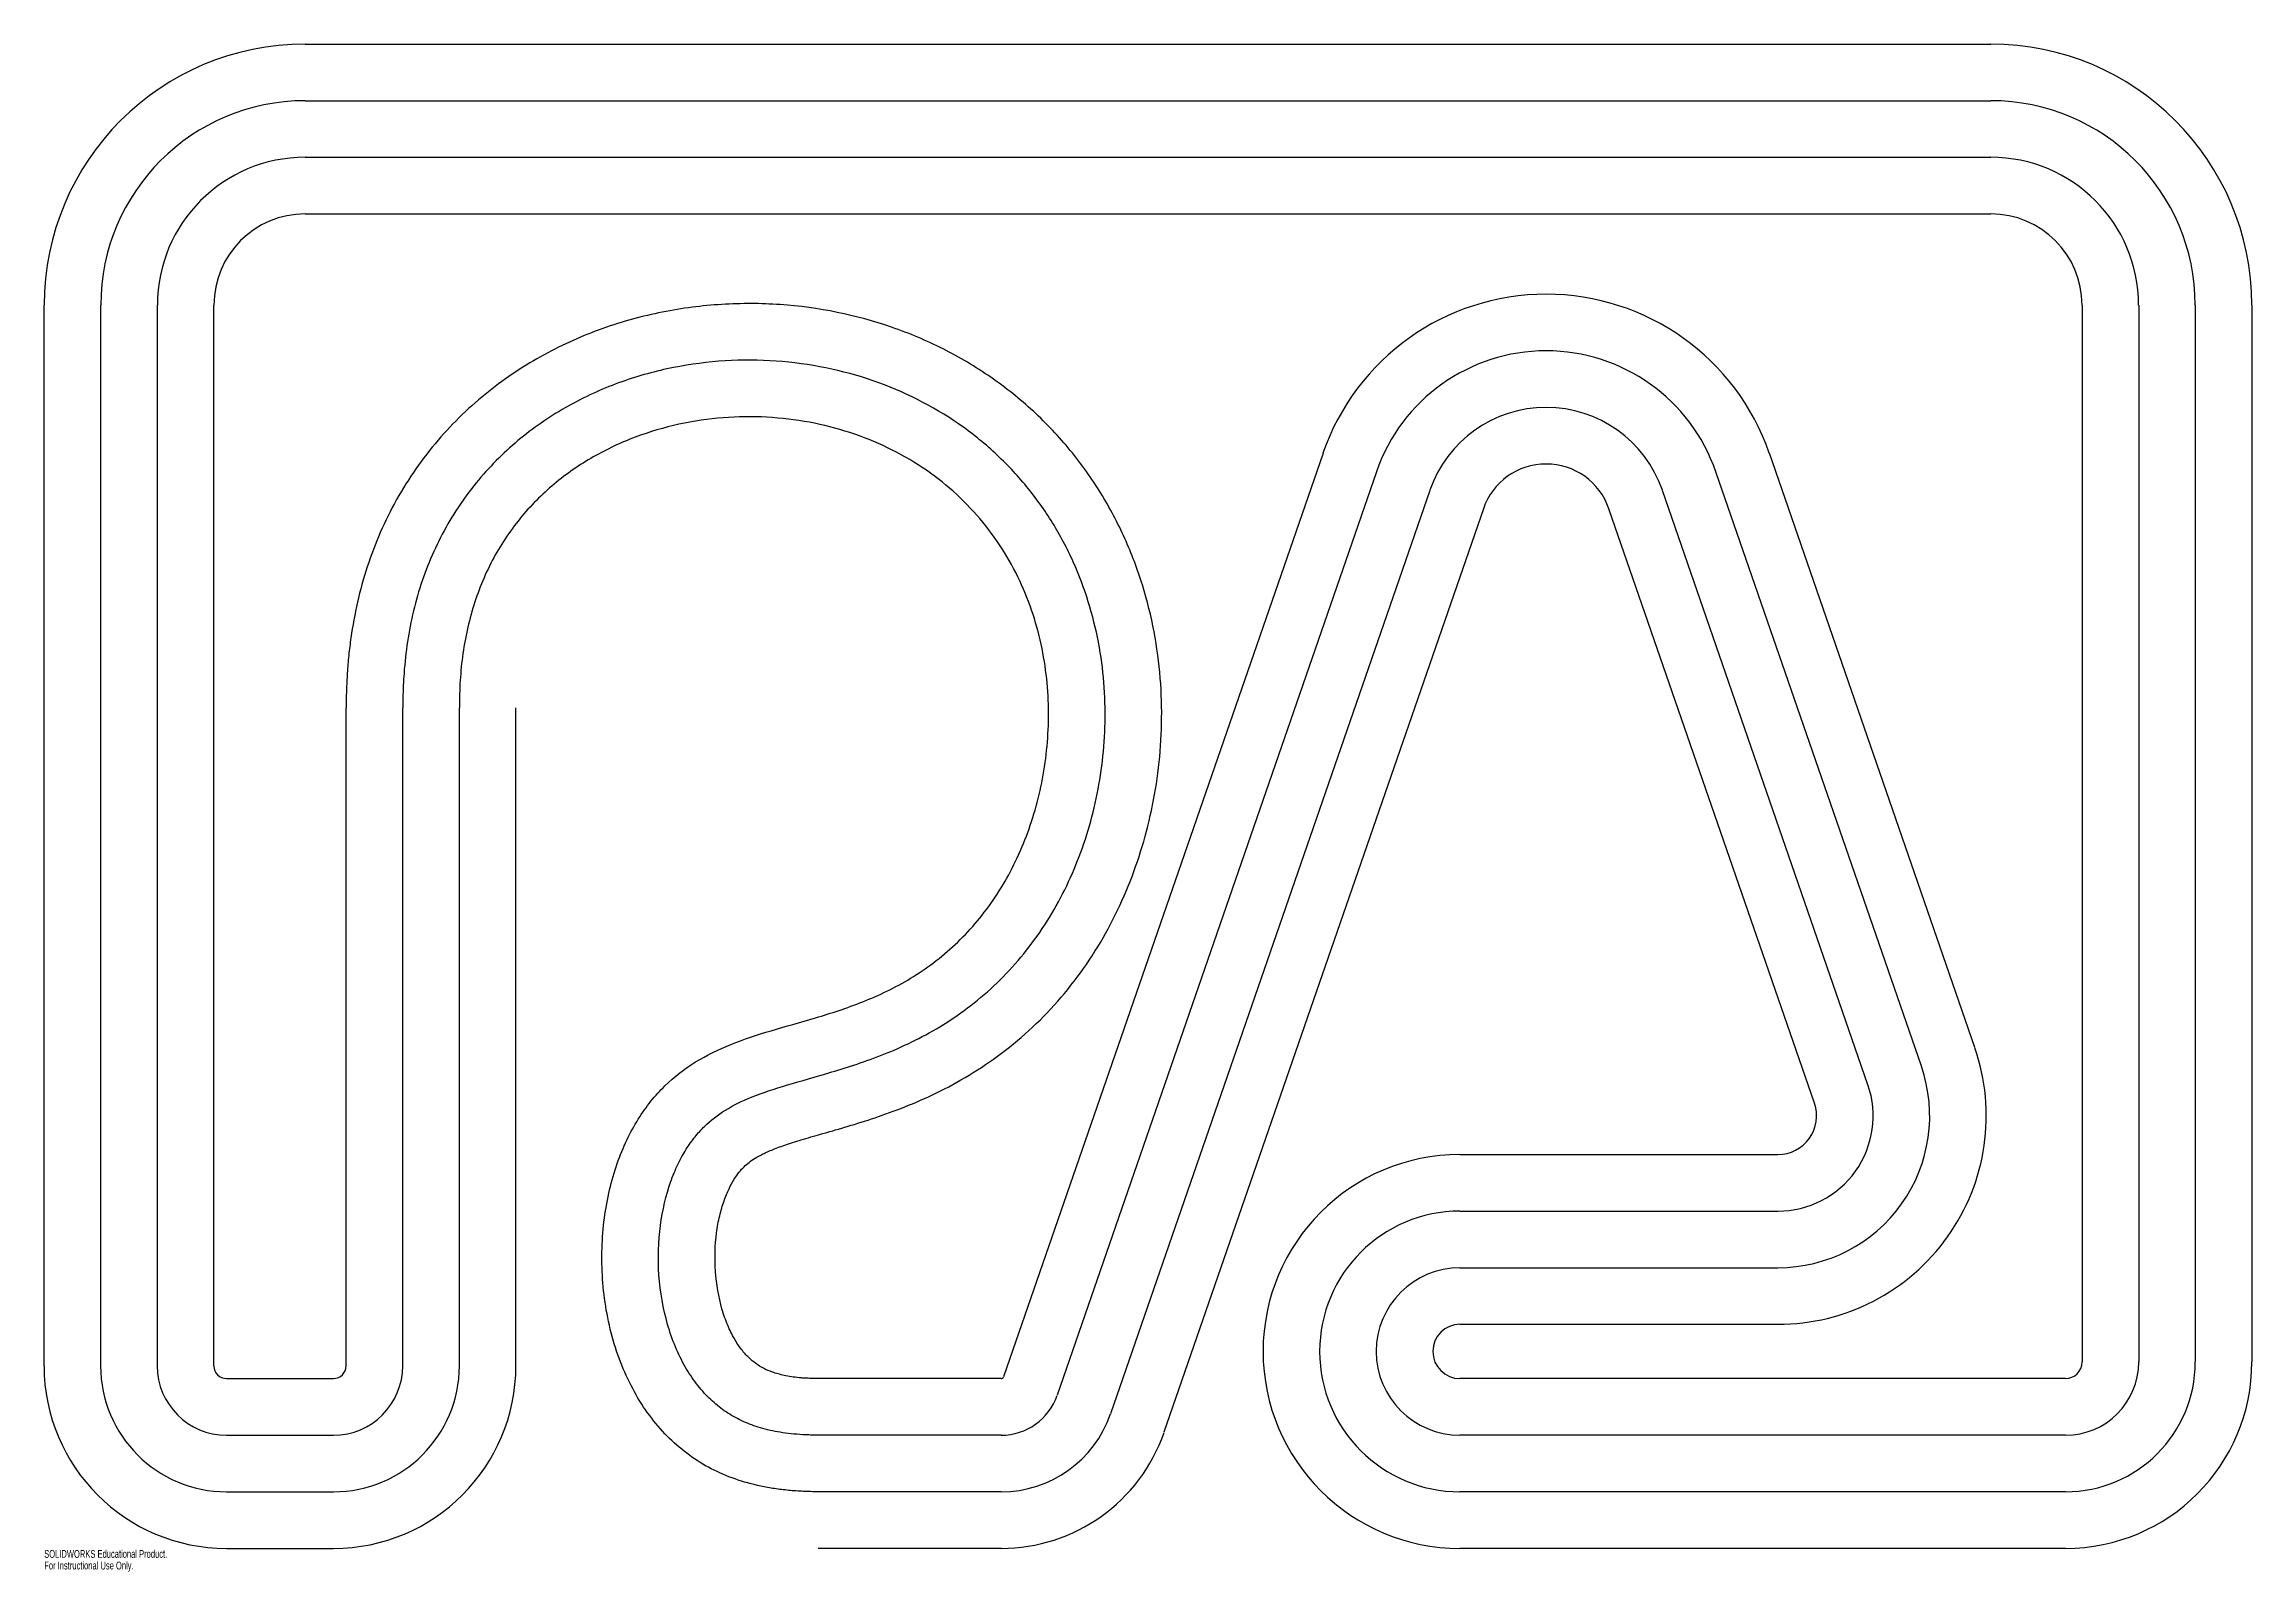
# Model space of a CAD drawing. Header units: millimetres. Extents: x 78 to 1444, y 200 to 1145.
import ezdxf

# ---------------------------------------------------------------- set-up
doc = ezdxf.new("R2010")
doc.units = ezdxf.units.MM
doc.styles.add('SLDTEXTSTYLE0', font='TXT', dxfattribs={"width": 0.7})

msp = doc.modelspace()

# ---------------------------------------------------------------- linework, layer by layer
at = {"color": 7, "linetype": 'Continuous', "lineweight": 25}
for p, q in [((239.4, 1144.7), (1282.2, 1144.7)), ((239.4, 1109.7), (1282.2, 1109.7)), ((239.4, 1074.7), (1282.2, 1074.7)), ((239.4, 1039.7), (1282.2, 1039.7)), ((78, 327.2), (78, 983.3)), ((113, 327.2), (113, 983.3)), ((148, 327.2), (148, 983.3)), ((183, 327.2), (183, 983.3)), ((1338.7, 983.3), (1338.7, 329.6)), ((1373.7, 983.3), (1373.7, 329.6)), ((1408.7, 983.3), (1408.7, 329.6)), ((1443.7, 983.3), (1443.7, 329.6)), ((869.1, 891.6), (671.5, 320.4)), ((1272.4, 524), (1145.2, 891.6)), ((902.2, 880.2), (704.6, 309)), ((1239.3, 512.5), (1112.1, 880.2)), ((935.2, 868.7), (737.6, 297.5)), ((1206.2, 501.1), (1079, 868.7)), ((968.3, 857.3), (770.7, 286.1)), ((1173.1, 489.6), (1045.9, 857.3)), ((264.8, 327.2), (264.8, 734.1)), ((299.8, 327.2), (299.8, 734.1)), ((334.8, 327.2), (334.8, 734.1)), ((369.8, 327.2), (369.8, 734.1)), ((953.8, 457.9), (1150.5, 457.9)), ((953.8, 422.9), (1150.5, 422.9)), ((953.8, 387.9), (1150.5, 387.9)), ((953.8, 352.9), (1150.5, 352.9)), ((190.8, 319.3), (256.9, 319.3)), ((670, 319.3), (556.7, 319.3)), ((1328.4, 319.3), (953.8, 319.3)), ((190.8, 284.3), (256.9, 284.3)), ((670, 284.3), (556.7, 284.3)), ((1328.4, 284.3), (953.8, 284.3)), ((190.8, 249.3), (256.9, 249.3)), ((670, 249.3), (556.7, 249.3)), ((1328.4, 249.3), (953.8, 249.3)), ((190.8, 214.3), (256.9, 214.3)), ((670, 214.3), (556.7, 214.3)), ((1328.4, 214.3), (953.8, 214.3))]:
    msp.add_line(p, q, dxfattribs=at)
for centre, radius, start, end in [((239.4, 983.3), 161.4, 90, 180), ((1282.2, 983.3), 161.4, 0, 90), ((239.4, 983.3), 126.4, 90, 180), ((1282.2, 983.3), 126.4, 0, 90), ((239.4, 983.3), 91.4, 90, 180), ((1282.2, 983.3), 91.4, 0, 90), ((239.4, 983.3), 56.4, 90, 180), ((1282.2, 983.3), 56.4, 0, 90), ((1007.1, 843.9), 146.1, 19.0831, 160.9169), ((1007.1, 843.9), 111.1, 19.0831, 160.9169), ((1007.1, 843.9), 76.1, 19.0831, 160.9169), ((1007.1, 843.9), 41.1, 19.0831, 160.9169), ((1150.5, 481.8), 128.9, 270, 19.0831), ((1150.5, 481.8), 93.9, 270, 19.0831), ((1150.5, 481.8), 58.9, 270, 19.0831), ((1150.5, 481.8), 23.9, 270, 19.0831), ((953.8, 336.1), 121.8, 90, 270), ((953.8, 336.1), 86.8, 90, 270), ((953.8, 336.1), 51.8, 90, 270), ((953.8, 336.1), 16.8, 90, 270), ((1328.4, 329.6), 115.3, 270, 0), ((1328.4, 329.6), 80.3, 270, 0), ((1328.4, 329.6), 45.3, 270, 0), ((1328.4, 329.6), 10.3, 270, 0), ((190.8, 327.2), 112.9, 180, 270), ((190.8, 327.2), 77.9, 180, 270), ((190.8, 327.2), 42.9, 180, 270), ((190.8, 327.2), 7.88, 180, 270), ((256.9, 327.2), 112.9, 270, 0), ((256.9, 327.2), 77.9, 270, 0), ((256.9, 327.2), 42.9, 270, 0), ((256.9, 327.2), 7.88, 270, 0), ((670, 320.9), 1.57, 270, 340.9169), ((670, 320.9), 36.6, 270, 340.9169), ((670, 320.9), 71.6, 270, 340.9169), ((670, 320.9), 106.6, 270, 340.9169)]:
    msp.add_arc(centre, radius, start, end, dxfattribs=at)
for points, knots in [([(556.7, 319.3), (556.2, 319.3), (555.1, 319.4), (553.1, 319.4), (550.6, 319.5), (547.7, 319.6), (544.2, 319.9), (540.1, 320.4), (535.7, 321.2), (531.9, 322.2), (527.4, 323.6), (522.8, 325.6), (518.2, 328.5), (513.8, 332.1), (509.3, 337.1), (504.9, 343.7), (500.7, 352.2), (495.9, 365.6), (492.4, 385.6), (493.1, 406), (495.7, 420.2), (498.5, 429.4), (501.6, 437), (504.8, 442.8), (508, 447.2), (510.9, 450.4), (514, 453.1), (517.6, 455.6), (522.3, 458.2), (528.6, 461), (536.9, 464.1), (547.4, 467.4), (560.1, 471), (574.9, 475.2), (591.7, 480.4), (610.1, 487.1), (629.9, 495.6), (650.2, 506.6), (670.4, 520.2), (689.7, 536.3), (707.4, 554.8), (728.3, 582.1), (748.8, 620.1), (764.5, 670.1), (771, 724), (767.5, 771.5), (758, 810.2), (747.1, 839.1), (732.3, 867.2), (713.4, 893.8), (690.5, 918.1), (664, 939.3), (634.5, 956.8), (591.9, 974.8), (545.5, 984.3), (497.2, 984.5), (460.4, 979.8), (423.4, 969.8), (387, 953.7), (352.2, 930.9), (320.7, 900.8), (299, 870), (285.6, 842.8), (277.5, 821.5), (271.5, 799.6), (268.1, 781.2), (266.3, 766.6), (265.4, 755.7), (265, 746.6), (264.8, 739.5), (264.8, 735.9), (264.8, 734.1)], [0, 0, 0, 0, 0.001953, 0.003906, 0.007812, 0.011719, 0.015625, 0.023438, 0.03125, 0.039062, 0.046875, 0.0625, 0.078125, 0.09375, 0.109375, 0.125, 0.140625, 0.15625, 0.1875, 0.21875, 0.234375, 0.25, 0.265625, 0.28125, 0.296875, 0.3125, 0.328125, 0.34375, 0.359375, 0.375, 0.390625, 0.40625, 0.421875, 0.4375, 0.453125, 0.46875, 0.484375, 0.5, 0.515625, 0.53125, 0.546875, 0.5625, 0.59375, 0.625, 0.65625, 0.6875, 0.703125, 0.71875, 0.734375, 0.75, 0.765625, 0.78125, 0.796875, 0.8125, 0.84375, 0.859375, 0.875, 0.890625, 0.90625, 0.921875, 0.9375, 0.953125, 0.960938, 0.96875, 0.976562, 0.984375, 0.988281, 0.992188, 0.996094, 0.998047, 1, 1, 1, 1]), ([(556.7, 284.3), (555.4, 284.3), (552.8, 284.4), (547.8, 284.5), (541.7, 285), (534.9, 285.8), (528.5, 286.9), (522.5, 288.4), (515.1, 290.7), (506.6, 294.4), (497.5, 300), (489.2, 307), (481.4, 315.8), (474.4, 326.3), (468.3, 338.7), (461.8, 357.2), (457.2, 383.3), (458.3, 414.6), (463.8, 437.3), (469.9, 452.1), (475.1, 461.4), (480.6, 469.1), (488.3, 477.6), (498.8, 485.6), (514.9, 493.7), (536.8, 500.9), (564.4, 508.5), (591.5, 517.1), (614.6, 527.2), (632.1, 536.6), (649.3, 548.2), (665.7, 561.9), (680.7, 577.6), (698.6, 600.9), (716.4, 633.7), (730.1, 677.5), (735.8, 724.8), (732.1, 774.6), (719.3, 816.6), (702.4, 848.8), (686.2, 871.5), (666.7, 892.2), (636.5, 916.4), (592, 938.9), (531.4, 951.3), (477.9, 948.3), (435.1, 936.7), (403.8, 922.8), (374, 903.3), (347.4, 877.8), (325.5, 846.6), (309.9, 810.9), (302.8, 779.1), (300.5, 756.6), (299.9, 743.7), (299.8, 737.3), (299.8, 734.1)], [0, 0, 0, 0, 0.003906, 0.007812, 0.015625, 0.023438, 0.03125, 0.039062, 0.046875, 0.0625, 0.078125, 0.09375, 0.109375, 0.125, 0.140625, 0.15625, 0.1875, 0.21875, 0.25, 0.265625, 0.28125, 0.296875, 0.3125, 0.34375, 0.375, 0.40625, 0.4375, 0.46875, 0.484375, 0.5, 0.515625, 0.53125, 0.546875, 0.5625, 0.59375, 0.625, 0.65625, 0.6875, 0.71875, 0.734375, 0.75, 0.765625, 0.78125, 0.8125, 0.84375, 0.875, 0.890625, 0.90625, 0.921875, 0.9375, 0.953125, 0.96875, 0.984375, 0.992188, 0.996094, 1, 1, 1, 1]), ([(556.7, 249.3), (555.2, 249.3), (552.1, 249.4), (546, 249.6), (538.5, 250.1), (529.7, 251.2), (518.5, 253.2), (505.2, 256.9), (490.4, 263.2), (476.9, 271.6), (464.6, 282), (453.6, 294.4), (440.7, 313.7), (428.7, 342.4), (422.1, 380.9), (423.4, 419.2), (431.6, 453.4), (444.9, 480.9), (461.5, 501.3), (480.5, 515.8), (502.3, 526.4), (527.2, 534.6), (554.9, 542.2), (584.4, 551.6), (614.3, 565.8), (642.2, 586.7), (665.9, 614.2), (683.9, 647.3), (695.7, 684.9), (700.6, 725.6), (697.4, 768.2), (684.5, 810.7), (660.5, 850.1), (625.3, 882.8), (580.5, 905.4), (529, 916), (483.1, 913.4), (446.8, 903.5), (420.5, 891.9), (395.9, 875.7), (374.1, 854.9), (356.2, 829.4), (345.6, 805), (339.8, 784.1), (336.8, 767.8), (335.4, 753.9), (334.9, 742.7), (334.8, 737), (334.8, 734.1)], [0, 0, 0, 0, 0.003906, 0.007812, 0.015625, 0.023438, 0.03125, 0.046875, 0.0625, 0.078125, 0.09375, 0.109375, 0.125, 0.15625, 0.1875, 0.21875, 0.25, 0.28125, 0.3125, 0.34375, 0.375, 0.40625, 0.4375, 0.46875, 0.5, 0.53125, 0.5625, 0.59375, 0.625, 0.65625, 0.6875, 0.71875, 0.75, 0.78125, 0.8125, 0.84375, 0.875, 0.890625, 0.90625, 0.921875, 0.9375, 0.953125, 0.96875, 0.976562, 0.984375, 0.992188, 0.996094, 1, 1, 1, 1])]:
    msp.add_open_spline(points, degree=3, knots=knots, dxfattribs=at)

# ---------------------------------------------------------------- texts
at = {"color": 7, "linetype": 'Continuous', "char_height": 4.834, "attachment_point": 1, "style": 'SLDTEXTSTYLE0'}
for s, insert in [('SOLIDWORKS Educational Product.', (78, 213.3)), ('For Instructional Use Only.', (78, 206.1))]:
    msp.add_mtext(s, dxfattribs=dict(at, insert=insert))

doc.saveas('drawing.dxf')
